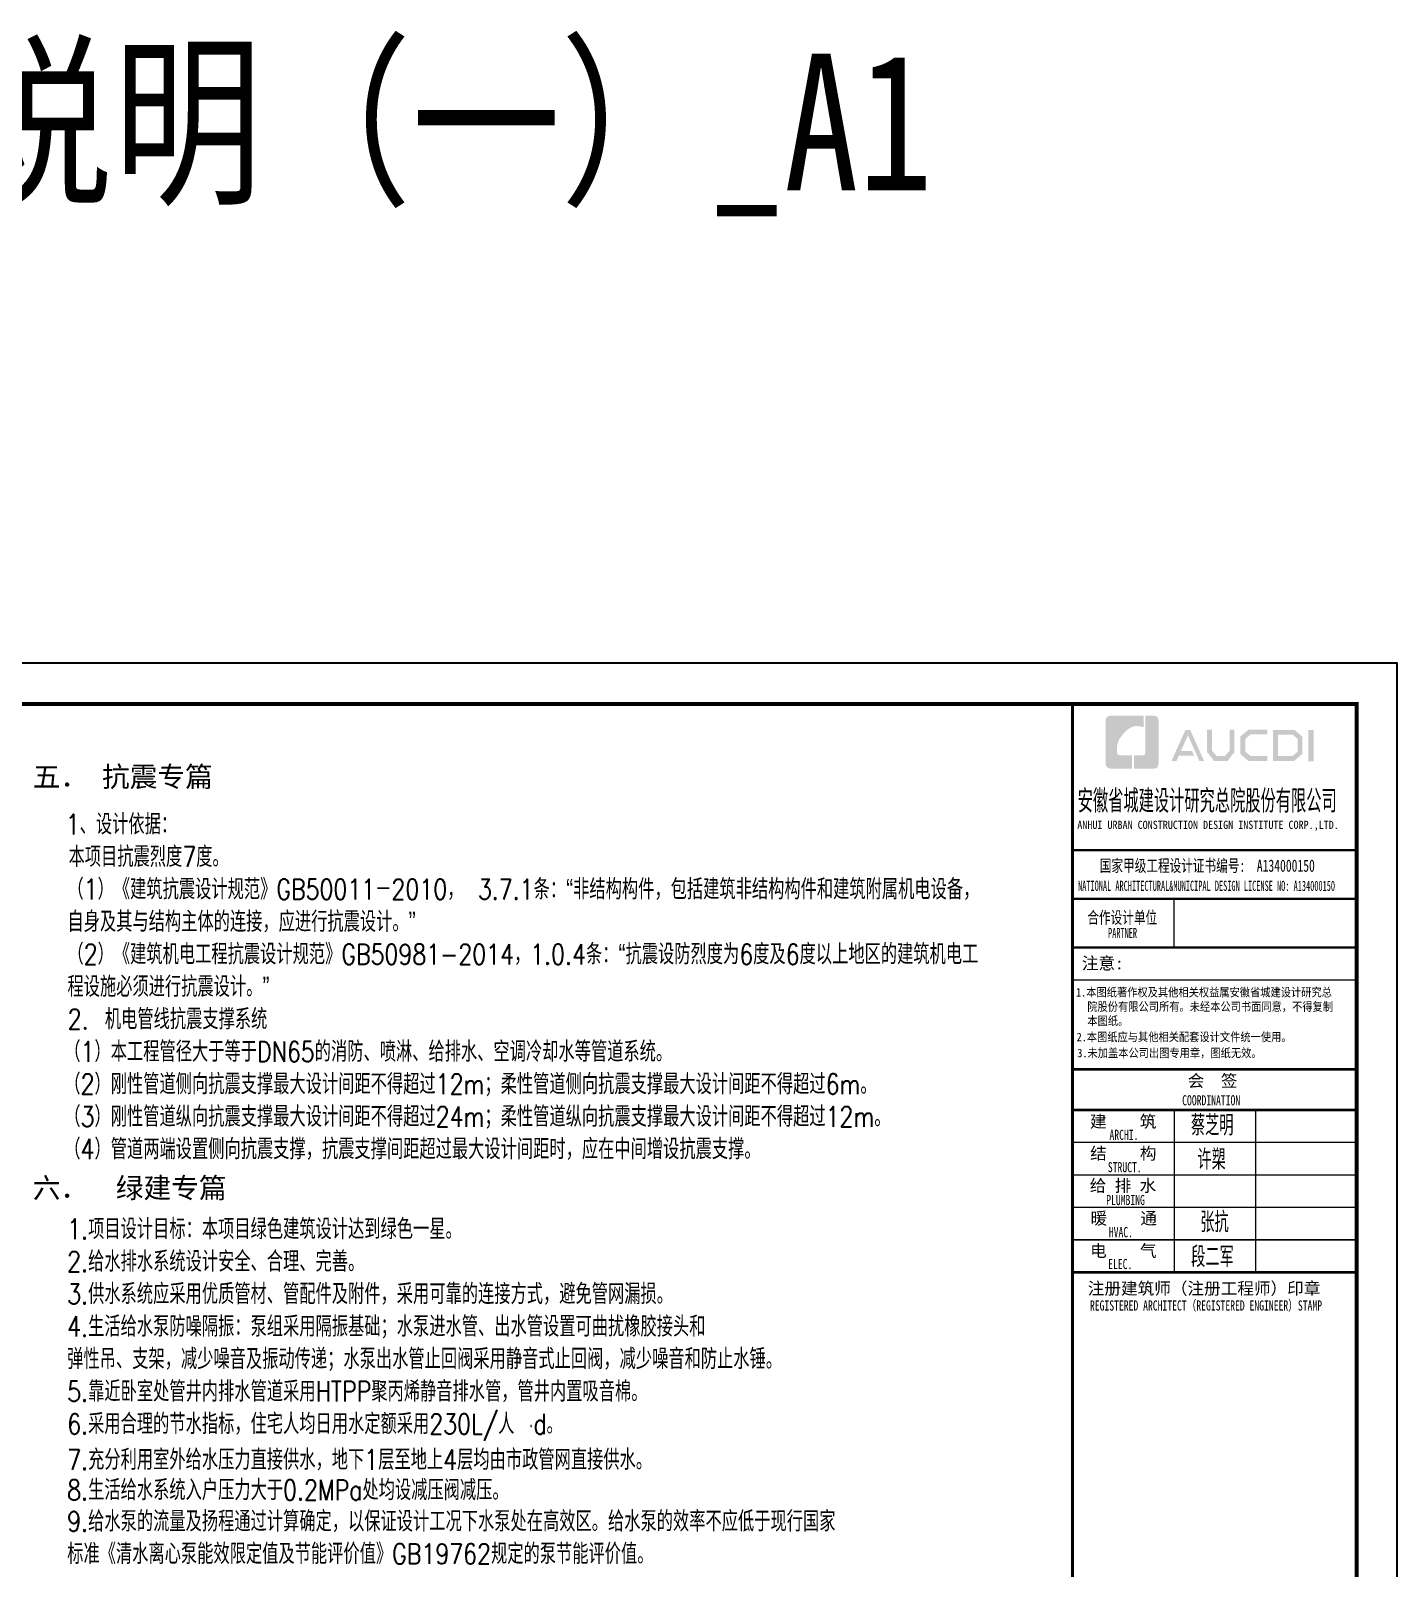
# Model space of a CAD drawing. Extents: x 1031190 to 1725648, y 733081 to 1571294.
# Drawn here: x 1149905 to 1183549, y 1317029 to 1354897 of the extents above; entities that cross this region are included whole.
import ezdxf

# ---------------------------------------------------------------- set-up
doc = ezdxf.new("R2010")
doc.units = 0
doc.header["$LTSCALE"] = 1000
doc.header["$MEASUREMENT"] = 0
for name, color, linetype in [('0s-水标注', 7, 'Continuous'), ('0s_水标注', 7, 'Continuous'), ('图框', 140, 'Continuous'), ('图签文字', 147, 'Continuous'), ('导图字', 7, 'Continuous')]:
    doc.layers.add(name, color=color, linetype=linetype)
doc.layers.add('ZC', color=6, linetype='Continuous', lineweight=40)
doc.styles.add('HT', font='simhei.ttf')
doc.styles.add('HZ', font='TXT', dxfattribs={"bigfont": 'HZTXT'})
doc.styles.add('建筑图签-1', font='simhei.ttf', dxfattribs={"width": 0.7})
doc.styles.add('建筑图签-2', font='TXT.shx', dxfattribs={"width": 0.5, "bigfont": 'HZTXT.shx'})
doc.styles.add('黑体', font='simhei.ttf')

# ---------------------------------------------------------------- blocks, each defined once
blk = doc.blocks.new('GDGDGRDGDRGDR')
at = {"layer": '图框'}
blk.add_lwpolyline([(148133, -148204), (190183, -148204), (190183, -118504), (148133, -118504)], close=True, dxfattribs=at)
at = {"layer": '图框', "const_width": 50}
blk.add_lwpolyline([(149383, -147704), (189683, -147704), (189683, -119004), (149383, -119004)], close=True, dxfattribs=at)
blk = doc.blocks.new('院标1')
h = blk.add_hatch(color=150)
h.dxf.hatch_style = 1
h.set_gradient(color1=(33, 113, 253), color2=(33, 113, 253), tint=1, name='INVCURVED')
edge = h.paths.add_edge_path()
edge.add_spline(control_points=[(116373, 648379), (116379, 648379), (116382, 648379), (116391, 648379), (116391, 648379), (116391, 648379), (116616, 648379), (116616, 648379), (116616, 648379), (116616, 648379), (116616, 648054), (116616, 648054), (116616, 648054), (116616, 648054), (116108, 648054), (116108, 648054), (116108, 648054), (116028, 648054), (115963, 648111), (115963, 648199), (115963, 648199), (115963, 648199), (115963, 649215), (115963, 649215), (115963, 649215), (115963, 649295), (116018, 649360), (116108, 649360), (116108, 649360), (116108, 649360), (116897, 649360), (116897, 649360), (116897, 649360), (116897, 649360), (116897, 649080), (116897, 649080), (116897, 649080), (116897, 649080), (116566, 649140), (116356, 648859), (116356, 648859), (116245, 648719), (116240, 648545), (116247, 648466), (116247, 648466), (116254, 648386), (116247, 648466), (116247, 648466), (116247, 648466), (116247, 648466), (116258, 648374), (116373, 648379)], knot_values=[0, 0, 0, 0, 0.071429, 0.071429, 0.071429, 0.107143, 0.142857, 0.142857, 0.142857, 0.178571, 0.214286, 0.214286, 0.214286, 0.25, 0.285714, 0.285714, 0.285714, 0.321429, 0.357143, 0.357143, 0.357143, 0.392857, 0.428571, 0.428571, 0.428571, 0.464286, 0.5, 0.5, 0.5, 0.535714, 0.571429, 0.571429, 0.571429, 0.607143, 0.642857, 0.642857, 0.642857, 0.678571, 0.714286, 0.714286, 0.714286, 0.75, 0.785714, 0.785714, 0.785714, 0.821429, 0.857143, 0.857143, 0.857143, 0.928571, 1, 1, 1, 1], degree=3, periodic=0)
h = blk.add_hatch(color=150)
h.dxf.hatch_style = 1
h.set_gradient(color1=(33, 113, 253), color2=(33, 113, 253), tint=1, name='INVCURVED')
edge = h.paths.add_edge_path()
edge.add_spline(control_points=[(117268, 649215), (117268, 649215), (117268, 648199), (117268, 648199), (117268, 648199), (117268, 648114), (117212, 648054), (117123, 648054), (117123, 648054), (117123, 648054), (116663, 648054), (116663, 648054), (116663, 648054), (116663, 648054), (116663, 648379), (116663, 648379), (116663, 648379), (116663, 648379), (116865, 648379), (116865, 648379), (116865, 648379), (116907, 648379), (116941, 648413), (116941, 648455), (116941, 648455), (116941, 648455), (116941, 649360), (116941, 649360), (116941, 649360), (116941, 649360), (117123, 649360), (117123, 649360), (117123, 649360), (117204, 649360), (117268, 649306), (117268, 649215)], knot_values=[0, 0, 0, 0, 0.1, 0.1, 0.1, 0.15, 0.2, 0.2, 0.2, 0.25, 0.3, 0.3, 0.3, 0.35, 0.4, 0.4, 0.4, 0.45, 0.5, 0.5, 0.5, 0.55, 0.6, 0.6, 0.6, 0.65, 0.7, 0.7, 0.7, 0.75, 0.8, 0.8, 0.8, 0.9, 1, 1, 1, 1], degree=3, periodic=0)
blk = doc.blocks.new('A$C58EE6059')
at = {"layer": '图框'}
h = blk.add_hatch(color=256, dxfattribs=at)
h.paths.add_polyline_path([(-1187, 56758), (-1061, 56758), (-1061, 55988), (-1187, 55988)])
h.paths.add_polyline_path([(-1939, 56642), (-1939, 56116), (-1579, 56116), (-1455, 56223), (-1455, 56541), (-1575, 56642)], flags=16)
h.paths.add_polyline_path([(-2057, 56760), (-2057, 55998), (-1535, 55998), (-1337, 56168), (-1337, 56596), (-1532, 56760)])
h.paths.add_polyline_path([(-2200, 56764), (-2200, 56648), (-2607, 56648), (-2740, 56537), (-2740, 56218), (-2607, 56115), (-2198, 56115), (-2198, 55993), (-2662, 55993), (-2864, 56168), (-2864, 56596), (-2666, 56764)])
h.paths.add_polyline_path([(-3683, 56762), (-3563, 56762), (-3563, 56251), (-3449, 56120), (-3238, 56120), (-3124, 56251), (-3124, 56762), (-3010, 56762), (-3010, 56214), (-3174, 55997), (-3512, 55997), (-3683, 56216)])
h.paths.add_polyline_path([(-4215, 56760), (-4098, 56760), (-3756, 55996), (-3872, 55996), (-4153, 56630), (-4328, 56242), (-4057, 56242), (-3996, 56127), (-4377, 56127), (-4436, 55994), (-4559, 55994)])
for p, q in [((-6995, 53800), (5, 53800)), ((-6995, 53800), (5, 53800)), ((-6995, 52600), (5, 52600))]:
    blk.add_line(p, q, dxfattribs=at)
for points, const_width in [([(-6995, 0), (-6995, 57400)], 70), ([(-6995, 53800), (5, 53800)], 60), ([(-6995, 52600), (5, 52600)], 60), ([(-6995, 52600), (5, 52600)], 60), ([(-4495, 52600), (-4495, 51400)], 35), ([(-6995, 51400), (5, 51400)], 60), ([(-6995, 51400), (5, 51400)], 60), ([(-6995, 50599), (5, 50599)], 35), ([(-6987, 48400), (13, 48400)], 60), ([(-6987, 47400), (13, 47400)], 70), ([(-6987, 47400), (13, 47400)], 70), ([(-4487, 47400), (-4487, 43400)], 35), ([(-2487, 47400), (-2487, 43400)], 35), ([(-6987, 46600), (13, 46600)], 35), ([(-6987, 45800), (13, 45800)], 35), ([(-6987, 45000), (13, 45000)], 35), ([(-6987, 44200), (13, 44200)], 35), ([(-6987, 43400), (13, 43400)], 70)]:
    blk.add_lwpolyline(points, dxfattribs=dict(at, const_width=const_width))
blk.add_blockref('院标1', (-122144, -592249))
for s, height, style, width, p in [('ANHUI URBAN CONSTRUCTION DESIGN INSTITUTE CORP.,LTD.', 200, '建筑图签-1', 0.91, (-6877, 54322)), ('NATIONAL ARCHITECTURAL&MUNICIPAL DESIGN LICENSE NO: A134000150', 250, '建筑图签-1', 0.6, (-6858, 52795)), ('PARTNER', 250, '建筑图签-1', 0.6, (-6120, 51634)), ('1.本图纸著作权及其他相关权益属安徽省城建设计研究总', 210, 'HT', 0.88, (-6909, 50193)), ('院股份有限公司所有。未经本公司书面同意，不得复制', 210, 'HT', 0.88, (-6630, 49839)), ('本图纸。', 210, 'HT', 0.88, (-6630, 49489)), (' 2.本图纸应与其他相关配套设计文件统一使用。 ', 210, 'HT', 0.88, (-7020, 49092)), ('3.未加盖本公司出图专用章，图纸无效。', 210, 'HT', 0.88, (-6877, 48698)), ('COORDINATION', 250, '建筑图签-1', 0.7, (-4295, 47513)), ('ARCHI.', 250, '建筑图签-1', 0.7, (-6086, 46662)), ('STRUCT.', 250, '建筑图签-1', 0.7, (-6125, 45865)), ('PLUMBING', 250, '建筑图签-1', 0.7, (-6166, 45058)), ('HVAC.', 250, '建筑图签-1', 0.7, (-6101, 44265)), ('ELEC.', 250, '建筑图签-1', 0.7, (-6117, 43480)), ('REGISTERED ARCHITECT（REGISTERED ENGINEER）STAMP', 250, '建筑图签-1', 0.7, (-6566, 42459))]:
    blk.add_text(s, height=height, dxfattribs=dict(at, style=style, width=width)).set_placement(p)
at = {"layer": '图签文字', "color": 7, "style": '建筑图签-1'}
for s, height, width, p in [('安徽省城建设计研究总院股份有限公司', 500, 0.55, (-6867, 54777)), ('国家甲级工程设计证书编号:  A134000150', 300, 0.7, (-6323, 53267)), ('合作设计单位', 300, 0.7, (-6630, 51990))]:
    blk.add_text(s, height=height, dxfattribs=dict(at, width=width)).set_placement(p)
for s, p in [('注意:', (-6764, 50863)), ('会  签', (-4160, 47968)), ('建    筑', (-6565, 46967)), ('结    构', (-6561, 46179)), ('给 排 水', (-6570, 45385)), ('暖    通', (-6552, 44582)), ('电    气', (-6562, 43782)), ('注册建筑师（注册工程师）印章', (-6620, 42854))]:
    blk.add_text(s, height=300, dxfattribs=at).set_placement(p)
at = {"layer": '图签文字', "color": 1, "style": '建筑图签-2', "width": 0.7}
for s, p in [('蔡芝明', (-4080, 46771)), ('许槊', (-3921, 45928)), ('张抗', (-3849, 44387)), ('段二军', (-4074, 43532))]:
    blk.add_text(s, height=500, dxfattribs=at).set_placement(p)

msp = doc.modelspace()

# ---------------------------------------------------------------- block references
at = {"xscale": 2, "yscale": 2, "zscale": 2}
msp.add_blockref('GDGDGRDGDRGDR', (803182.9, 1576325.5), dxfattribs=at)
at = {"layer": 'ZC'}
msp.add_blockref('A$C58EE6059', (1182548.5, 1280917.1), dxfattribs=at)

# ---------------------------------------------------------------- texts
at = {"layer": '0s-水标注', "char_height": 500, "width": 14500, "attachment_point": 1, "style": 'HZ'}
for s, insert in [('\\P{\\fSimHei|b0|i0|c134|p2;五． 抗震专篇}', (1149954.8, 1337608.9)), ('\\P{\\fSimHei|b0|i0|c134|p2;六．  绿建专篇}', (1149954.8, 1327480.5))]:
    msp.add_mtext(s, dxfattribs=dict(at, insert=insert))
at = {"layer": '0s_水标注', "style": 'HZ', "width": 0.8}
for s, p in [('1、设计依据：', (1150765.5, 1335102.9)), ('本项目抗震烈度7度。', (1150835.2, 1334302.9)), ('（1）《建筑抗震设计规范》GB50011－2010， 3.7.1条：“非结构构件，包括建筑非结构构件和建筑附属机电设备，', (1150808.3, 1333502.9)), ('自身及其与结构主体的连接，应进行抗震设计。”', (1150808.3, 1332702.9)), ('（2）《建筑机电工程抗震设计规范》GB50981-2014，1.0.4条：“抗震设防烈度为6度及6度以上地区的建筑机电工', (1150808.3, 1331902.9)), ('程设施必须进行抗震设计。”', (1150808.3, 1331102.9)), ('2.\u3000机电管线抗震支撑系统', (1150814.7, 1330302.9)), ('（1）本工程管径大于等于DN65的消防、喷淋、给排水、空调冷却水等管道系统。', (1150730.9, 1329502.9)), ('（2）刚性管道侧向抗震支撑最大设计间距不得超过12m；柔性管道侧向抗震支撑最大设计间距不得超过6m。', (1150730.9, 1328702.9)), ('（3）刚性管道纵向抗震支撑最大设计间距不得超过24m；柔性管道纵向抗震支撑最大设计间距不得超过12m。', (1150730.9, 1327902.9)), ('（4）管道两端设置侧向抗震支撑，抗震支撑间距超过最大设计间距时，应在中间增设抗震支撑。', (1150730.9, 1327102.9))]:
    msp.add_text(s, height=500, dxfattribs=at).set_placement(p)
at = {"layer": '0s_水标注', "color": 7, "style": 'HZ', "width": 0.8}
for s, p in [('1.项目设计目标：本项目绿色建筑设计达到绿色一星。', (1150802.3, 1325133.7)), ('2.给水排水系统设计安全、合理、完善。', (1150802.3, 1324333.7)), ('3.供水系统应采用优质管材、管配件及附件，采用可靠的连接方式，避免管网漏损。', (1150802.3, 1323533.7)), ('4.生活给水泵防噪隔振：泵组采用隔振基础；水泵进水管、出水管设置可曲扰橡胶接头和', (1150802.3, 1322733.7)), ('弹性吊、支架，减少噪音及振动传递；水泵出水管止回阀采用静音式止回阀，减少噪音和防止水锤。', (1150802.3, 1321933.7)), ('5.靠近卧室处管井内排水管道采用HTPP聚丙烯静音排水管，管井内置吸音棉。', (1150802.3, 1321133.7)), ('6.采用合理的节水指标，住宅人均日用水定额采用230L/人 ·d。', (1150802.3, 1320333.7)), ('7.充分利用室外给水压力直接供水，地下1层至地上4层均由市政管网直接供水。', (1150802.3, 1319452.7)), ('8.生活给水系统入户压力大于0.2MPa处均设减压阀减压。', (1150802.3, 1318705.3)), ('9.给水泵的流量及扬程通过计算确定，以保证设计工况下水泵处在高效区。给水泵的效率不应低于现行国家', (1150802.3, 1317933.7)), ('标准《清水离心泵能效限定值及节能评价值》GB19762规定的泵节能评价值。', (1150802.3, 1317133.7))]:
    msp.add_text(s, height=500, dxfattribs=at).set_placement(p)
at = {"layer": '导图字', "color": 1, "style": '黑体', "width": 0.8}
msp.add_text('水施_02_给水排水施工图设计说明（一）_A1', height=3364.726, dxfattribs=at).set_placement((1100549.5, 1350968.7))

doc.saveas('drawing.dxf')
